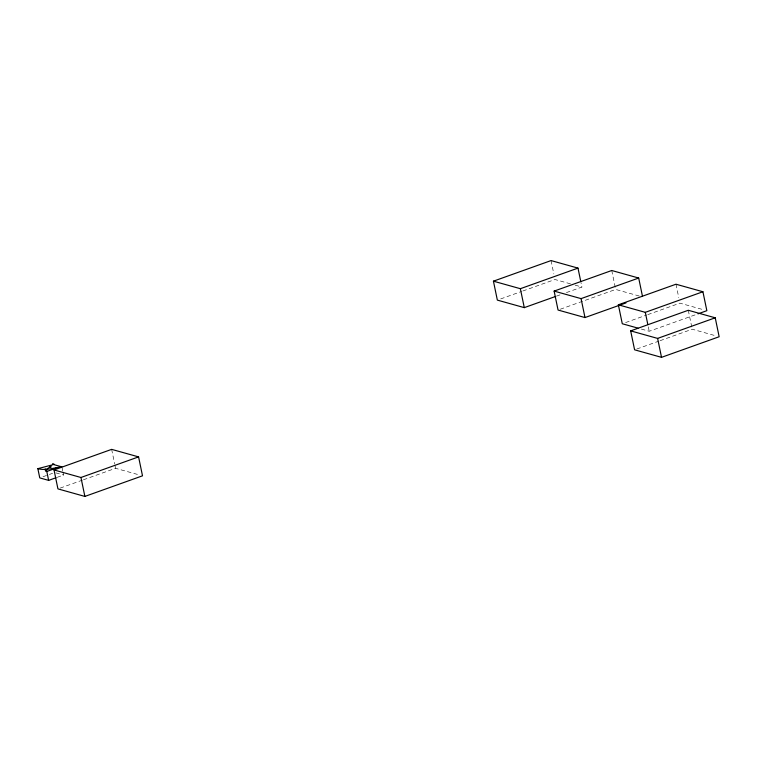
<?xml version="1.0" encoding="UTF-8"?>
<svg xmlns="http://www.w3.org/2000/svg" width="757" height="757" viewBox="0 0 757 757"><rect width="100%" height="100%" fill="white"/><g stroke="black" fill="none" stroke-linecap="round" stroke-linejoin="round"><path stroke-width="0.57" stroke-dasharray="3.79 2.84" d="M500.68 298.92L521.734 291.398M522.841 291L554.976 279.513L570.693 283.903M42.969 476.749L48.306 474.847M49.375 474.459L52.583 473.314M556.423 296.157L560.861 294.568M566.397 292.59L581.915 287.045L580.988 282.588M57.182 477.326L63.588 475.036L62.954 471.98M60.163 488.104L82.324 480.175M83.431 479.787L115.566 468.299L139.137 474.885M560.265 309.244L615.678 289.439L639.249 296.025M625.613 322.558L646.667 315.035M647.774 314.638L679.909 303.15L703.48 309.736M641.368 329.077L649.222 331.273L696.875 314.25M636.807 349.015L658.968 341.095M660.076 340.697L692.22 329.21L715.781 335.805M575.178 285.162L581.915 287.045M55.829 472.86L63.588 475.036M688.293 310.275L692.22 329.21M675.992 284.216L678.755 297.577M648.295 326.825L649.222 331.273M611.751 270.504L615.678 289.439M551.058 260.578L553.821 273.939M111.648 449.365L114.648 463.842M114.875 464.949L115.566 468.299M62.112 467.902L62.746 470.958"/><path stroke-width="1.14" d="M47.208 468.829L49.574 467.258M50.634 466.984L49.725 466.634M56.113 477.705L48.637 480.383L39.761 477.894L37.85 468.659L53.028 464.694M555.316 296.545L524.289 307.635L497.349 300.113L493.432 281.178L551.058 260.578L577.988 268.11L580.761 281.472M493.432 281.178L520.362 288.701L577.988 268.11M52.479 464.069L52.895 463.625L54.182 464.259M56.69 467.93L46.792 471.469L45.552 471.119L45.098 468.952L46.347 469.302L48.637 480.383M625.992 302.914L584.991 317.562L558.051 310.039L554.133 291.095L611.751 270.504L638.69 278.037L642.381 295.855M54.021 469.955L111.648 449.365L138.578 456.887L142.505 475.822L84.879 496.422L57.939 488.89L54.021 469.955L80.952 477.487L138.578 456.887M554.133 291.095L581.064 298.627L638.69 278.037M638 328.141L622.282 323.75L618.365 304.816L675.992 284.216L702.922 291.748L706.849 310.682L697.982 313.852M618.365 304.816L645.295 312.338L702.922 291.748M630.666 330.875L688.293 310.275L715.233 317.808L719.15 336.742L661.523 357.342L634.593 349.81L630.666 330.875L657.606 338.407L715.233 317.808M50.236 467.466L50.974 467.287L50.927 465.848M37.85 468.659C46.13 470.949 53.586 467.656 61.904 466.88L53.501 464.514M657.606 338.407L661.523 357.342M645.295 312.338L647.841 324.592M581.064 298.627L584.991 317.562M520.362 288.701L524.289 307.635M80.952 477.487L84.879 496.422"/></g></svg>
